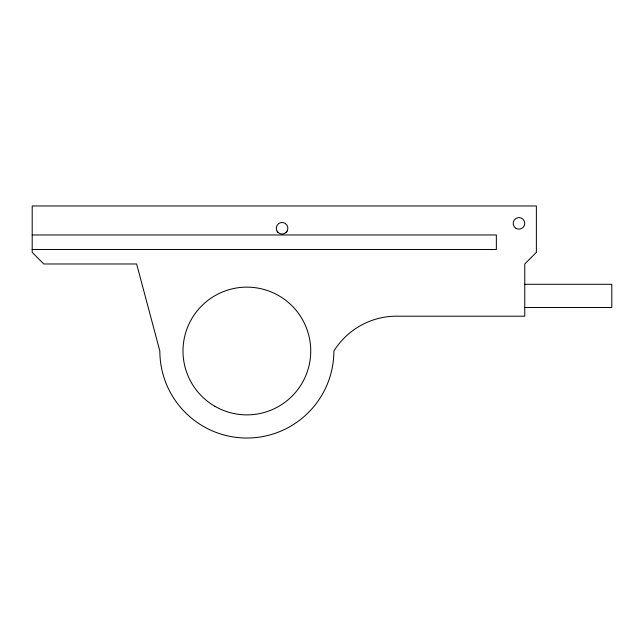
<?xml version="1.0" encoding="UTF-8"?>
<svg xmlns="http://www.w3.org/2000/svg" width="644" height="644" viewBox="0 0 644 644"><rect width="100%" height="100%" fill="white"/><g stroke="black" fill="none" stroke-linecap="round" stroke-linejoin="round"><path stroke-width="0.97" d="M286.169 232.363L287.095 231.164M32.2 234.971L496.347 234.971L496.347 249.478L32.2 249.478M524.771 284.286L611.8 284.286L611.8 307.494L524.771 307.494M277.041 231.164L277.967 232.363A5.804 5.804 0 0 0 287.675 229.763A5.804 5.804 0 0 0 280.567 222.655A5.804 5.804 0 0 0 277.967 232.363M536.38 252.376L524.771 263.984L524.771 316.196L394.233 316.196A74.052 74.052 0 0 0 333.89 351.012A87.029 87.029 0 0 1 246.869 438.033A87.029 87.029 0 0 1 159.841 351.012L136.633 263.984L43.8 263.984L32.2 252.376L32.2 205.967L536.38 205.967L536.38 252.376M214.935 406.324A63.869 63.869 0 0 0 310.738 351.012A63.869 63.869 0 0 0 214.935 295.693A63.869 63.869 0 0 0 214.935 406.324M516.069 228.395A5.804 5.804 0 0 0 524.771 223.371A5.804 5.804 0 0 0 516.069 218.348A5.804 5.804 0 0 0 516.069 228.395"/></g></svg>
